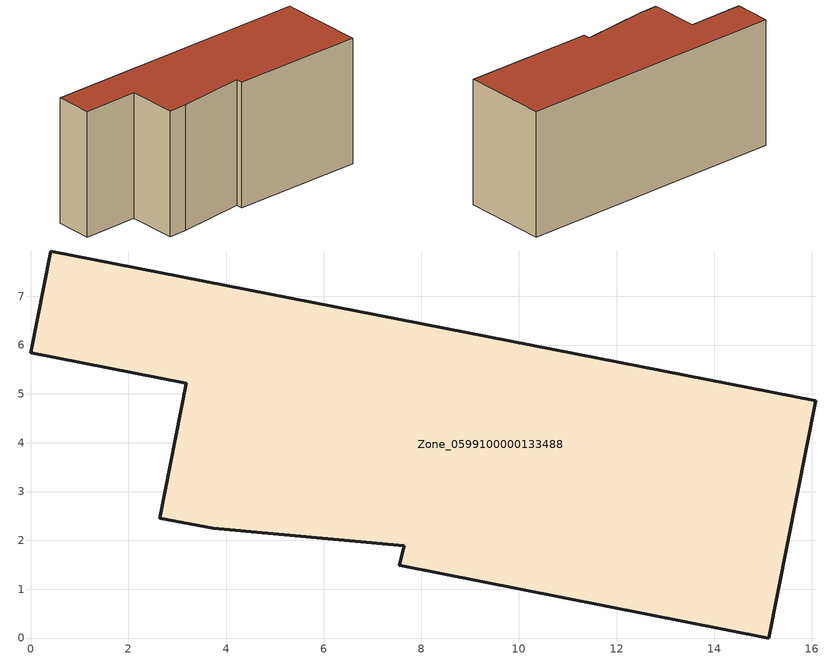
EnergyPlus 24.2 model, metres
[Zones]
Zone_0599100000133488
 floor ground (C_G): 7.65,1.89 3.74,2.25 2.65,2.45 3.19,5.22 0,5.84 0.41,7.93 16.08,4.86 15.12,0 7.55,1.49 z0
 wall outside (C_F): 3.19,5.22 2.65,2.45 3.74,2.25 7.65,1.89 7.55,1.49 15.12,0 16.08,4.86 0.41,7.93 0,5.84 3.19,5.22 z0:7.3
 roof outside (C_R): 3.74,2.25 7.65,1.89 7.55,1.49 15.12,0 16.08,4.86 0.41,7.93 0,5.84 3.19,5.22 2.65,2.45 z7.3
[BUILDING]
Pand.0599100000133488: North Axis=0; Terrain=City; Loads Convergence Tolerance Value=0.04; Temperature Convergence Tolerance Value=0.4; Solar Distribution=FullExterior; Maximum Number of Warmup Days=25; Minimum Number of Warmup Days=1
[Site:Location]
Rotterdam.The.Hague.AP_ZH_NLD Design_Conditions: Latitude=51.96; Longitude=4.45; Time Zone=1; Elevation=-4.5
[SITE:GROUNDTEMPERATURE:BUILDINGSURFACE]
18, 18, 18, 18, 18, 18, 18, 18, 18, 18, 18, 18
[MATERIAL] Thermal Absorptance=0.9; Solar Absorptance=0.7; Visible Absorptance=0.7
Name | Roughness | Thickness | Conductivity | Density | Specific Heat
G.TI.1946 | MediumSmooth | 0.15 | 1 | 540 | 1210
F.TI.1946 | Rough | 0.3 | 0.857143 | 1920 | 840
R.TI.1946 | MediumRough | 0.2 | 0.1 | 1500 | 1000
[CONSTRUCTION]
C_G: G.TI.1946
C_F: F.TI.1946
C_R: R.TI.1946
[ZONE]
Zone_0599100000133488: Type=1; Multiplier=1; Ceiling Height=Autocalculate; Volume=Autocalculate; Floor Area=autocalculate; Part of Total Floor Area=Yes
[ZONEINFILTRATION:DESIGNFLOWRATE]
Infil_Zone_0599100000133488: Zone or ZoneList or Space or SpaceList=Zone_0599100000133488; Schedule=AlwaysOn; Design Flow Rate Calculation Method=Flow/Area; Flow Rate per Floor Area=0.003; Constant Term Coefficient=1; Temperature Term Coefficient=0; Velocity Term Coefficient=0; Velocity Squared Term Coefficient=0
[HVACTEMPLATE:ZONE:IDEALLOADSAIRSYSTEM]
Zone_0599100000133488: Maximum Heating Supply Air Temperature=50; Minimum Cooling Supply Air Temperature=13; Maximum Heating Supply Air Humidity Ratio=0.0156; Minimum Cooling Supply Air Humidity Ratio=0.0077; Heating Limit=NoLimit; Cooling Limit=NoLimit; Dehumidification Control Type=ConstantSensibleHeatRatio; Cooling Sensible Heat Ratio=0.7; Dehumidification Setpoint=60; Humidification Control Type=None; Humidification Setpoint=30; Outdoor Air Method=None; Outdoor Air Flow Rate per Person=0.00944; Outdoor Air Flow Rate per Zone Floor Area=0; Outdoor Air Flow Rate per Zone=0; Demand Controlled Ventilation Type=None; Outdoor Air Economizer Type=NoEconomizer; Heat Recovery Type=None; Sensible Heat Recovery Effectiveness=0.7; Latent Heat Recovery Effectiveness=0.65
[ZONECONTROL:THERMOSTAT]
ThermostatControl_Zone_0599100000133488: Zone or ZoneList=Zone_0599100000133488; Control Type Schedule=DualSetpointControlType; Control 1=Thermostat_Zone_0599100000133488; Temperature Difference Between Cutout And Setpoint=0
[THERMOSTATSETPOINT:DUALSETPOINT]
Thermostat_Zone_0599100000133488: Heating Setpoint Temperature Schedule=HeatingSetpoint_Zone_0599100000133488; Cooling Setpoint Temperature Schedule=CoolingSetpoint_Zone_0599100000133488
[SCHEDULE:COMPACT]
HeatingSetpoint_Zone_0599100000133488: Through: 12/31, For: AllDays, Until: 24:00, 21
CoolingSetpoint_Zone_0599100000133488: Through: 12/31, For: AllDays, Until: 24:00, 24
DualSetpointControlType: Through: 12/31, For: AllDays, Until: 24:00, 4
AlwaysOn: Through: 12/31, For: AllDays, Until: 24:00, 1
